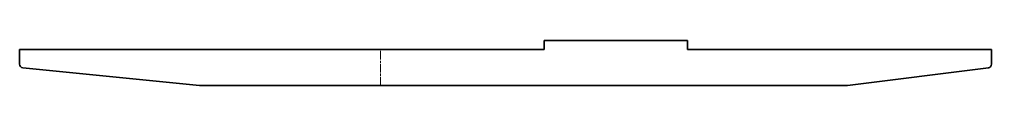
# Model space of a CAD drawing. Header units: millimetres. Extents: x 0 to 270, y 0 to 12.
import ezdxf

# ---------------------------------------------------------------- set-up
doc = ezdxf.new("R2010")
doc.units = ezdxf.units.MM
doc.linetypes.add('Chain', pattern=[13.68, 9.12, -1.14, 2.28, -1.14])
doc.layers.add('SIMUMAK Bend Centerline (ISO)', color=7, linetype='Chain', lineweight=9)
doc.layers.add('SIMUMAK Visible (ISO)', color=7, linetype='Continuous', lineweight=35)

# ---------------------------------------------------------------- blocks, each defined once
blk = doc.blocks.new('SIL-027-RLPL-01_Sheet_4_SIL-027-RLPL-01 (Desplegada)')
at = {"layer": 'SIMUMAK Bend Centerline (ISO)', "ltscale": 0.263158}
blk.add_line((-34.75, -6.25), (-34.75, 3.75), dxfattribs=at)
at = {"layer": 'SIMUMAK Visible (ISO)'}
for p, q in [((10.77, 3.75), (10.77, 6.25)), ((10.77, 6.25), (50.57, 6.25)), ((50.57, 6.25), (50.57, 3.75)), ((-135.07, 3.75), (10.77, 3.75)), ((-135.07, -0.35), (-135.07, 3.75)), ((50.57, 3.75), (135.07, 3.75)), ((135.07, 3.75), (135.07, -0.37)), ((-134.17, -1.34), (-85.07, -6.25)), ((95.07, -6.25), (134.19, -1.36)), ((95.07, -6.25), (-85.07, -6.25))]:
    blk.add_line(p, q, dxfattribs=at)
at = {"layer": 'SIMUMAK Visible (ISO)', "extrusion": (0, 0, -1)}
for centre, start, end in [((134.07, -0.35), 275.7106, 0), ((-134.07, -0.37), 180, 262.875)]:
    blk.add_arc(centre, 1, start, end, dxfattribs=at)

msp = doc.modelspace()

# ---------------------------------------------------------------- block references
msp.add_blockref('SIL-027-RLPL-01_Sheet_4_SIL-027-RLPL-01 (Desplegada)', (135.07, 6.25))

doc.saveas('drawing.dxf')
